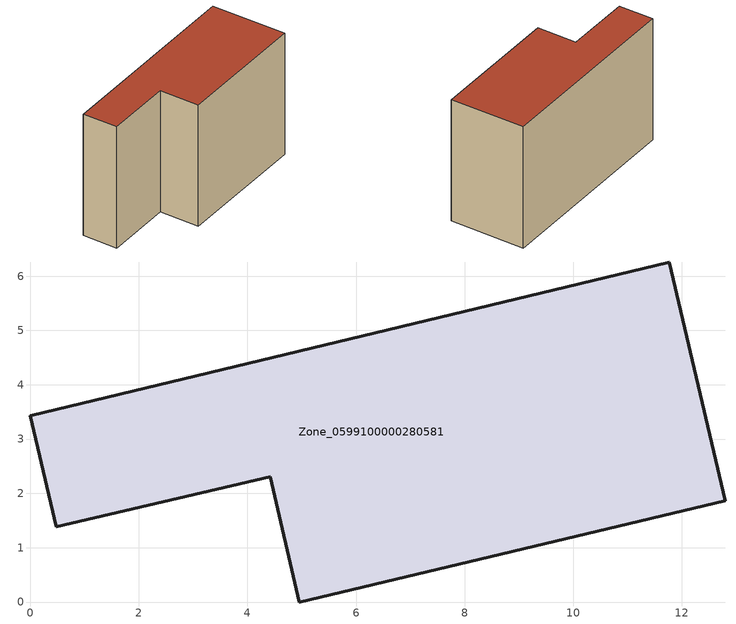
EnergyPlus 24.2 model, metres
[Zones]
Zone_0599100000280581
 floor ground (C_G): 4.42,2.31 0.48,1.39 0,3.43 11.77,6.26 12.8,1.86 4.96,0 z0.45
 wall outside (C_F): 11.77,6.26 0,3.43 0.48,1.39 4.42,2.31 4.96,0 12.8,1.86 11.77,6.26 z0.45:8.02
 roof outside (C_R): 4.96,0 12.8,1.86 11.77,6.26 0,3.43 0.48,1.39 4.42,2.31 z8.02
[BUILDING]
Pand.0599100000280581: North Axis=0; Terrain=City; Loads Convergence Tolerance Value=0.04; Temperature Convergence Tolerance Value=0.4; Solar Distribution=FullExterior; Maximum Number of Warmup Days=25; Minimum Number of Warmup Days=1
[Site:Location]
Rotterdam.The.Hague.AP_ZH_NLD Design_Conditions: Latitude=51.96; Longitude=4.45; Time Zone=1; Elevation=-4.5
[SITE:GROUNDTEMPERATURE:BUILDINGSURFACE]
18, 18, 18, 18, 18, 18, 18, 18, 18, 18, 18, 18
[MATERIAL] Thermal Absorptance=0.9; Solar Absorptance=0.7; Visible Absorptance=0.7
Name | Roughness | Thickness | Conductivity | Density | Specific Heat
G.TI.1946 | MediumSmooth | 0.15 | 1 | 540 | 1210
F.TI.1946 | Rough | 0.3 | 0.857143 | 1920 | 840
R.TI.1946 | MediumRough | 0.2 | 0.1 | 1500 | 1000
[CONSTRUCTION]
C_G: G.TI.1946
C_F: F.TI.1946
C_R: R.TI.1946
[ZONE]
Zone_0599100000280581: Type=1; Multiplier=1; Ceiling Height=Autocalculate; Volume=Autocalculate; Floor Area=autocalculate; Part of Total Floor Area=Yes
[ZONEINFILTRATION:DESIGNFLOWRATE]
Infil_Zone_0599100000280581: Zone or ZoneList or Space or SpaceList=Zone_0599100000280581; Schedule=AlwaysOn; Design Flow Rate Calculation Method=Flow/Area; Flow Rate per Floor Area=0.003; Constant Term Coefficient=1; Temperature Term Coefficient=0; Velocity Term Coefficient=0; Velocity Squared Term Coefficient=0
[HVACTEMPLATE:ZONE:IDEALLOADSAIRSYSTEM]
Zone_0599100000280581: Maximum Heating Supply Air Temperature=50; Minimum Cooling Supply Air Temperature=13; Maximum Heating Supply Air Humidity Ratio=0.0156; Minimum Cooling Supply Air Humidity Ratio=0.0077; Heating Limit=NoLimit; Cooling Limit=NoLimit; Dehumidification Control Type=ConstantSensibleHeatRatio; Cooling Sensible Heat Ratio=0.7; Dehumidification Setpoint=60; Humidification Control Type=None; Humidification Setpoint=30; Outdoor Air Method=None; Outdoor Air Flow Rate per Person=0.00944; Outdoor Air Flow Rate per Zone Floor Area=0; Outdoor Air Flow Rate per Zone=0; Demand Controlled Ventilation Type=None; Outdoor Air Economizer Type=NoEconomizer; Heat Recovery Type=None; Sensible Heat Recovery Effectiveness=0.7; Latent Heat Recovery Effectiveness=0.65
[ZONECONTROL:THERMOSTAT]
ThermostatControl_Zone_0599100000280581: Zone or ZoneList=Zone_0599100000280581; Control Type Schedule=DualSetpointControlType; Control 1=Thermostat_Zone_0599100000280581; Temperature Difference Between Cutout And Setpoint=0
[THERMOSTATSETPOINT:DUALSETPOINT]
Thermostat_Zone_0599100000280581: Heating Setpoint Temperature Schedule=HeatingSetpoint_Zone_0599100000280581; Cooling Setpoint Temperature Schedule=CoolingSetpoint_Zone_0599100000280581
[SCHEDULE:COMPACT]
HeatingSetpoint_Zone_0599100000280581: Through: 12/31, For: AllDays, Until: 24:00, 21
CoolingSetpoint_Zone_0599100000280581: Through: 12/31, For: AllDays, Until: 24:00, 24
DualSetpointControlType: Through: 12/31, For: AllDays, Until: 24:00, 4
AlwaysOn: Through: 12/31, For: AllDays, Until: 24:00, 1
